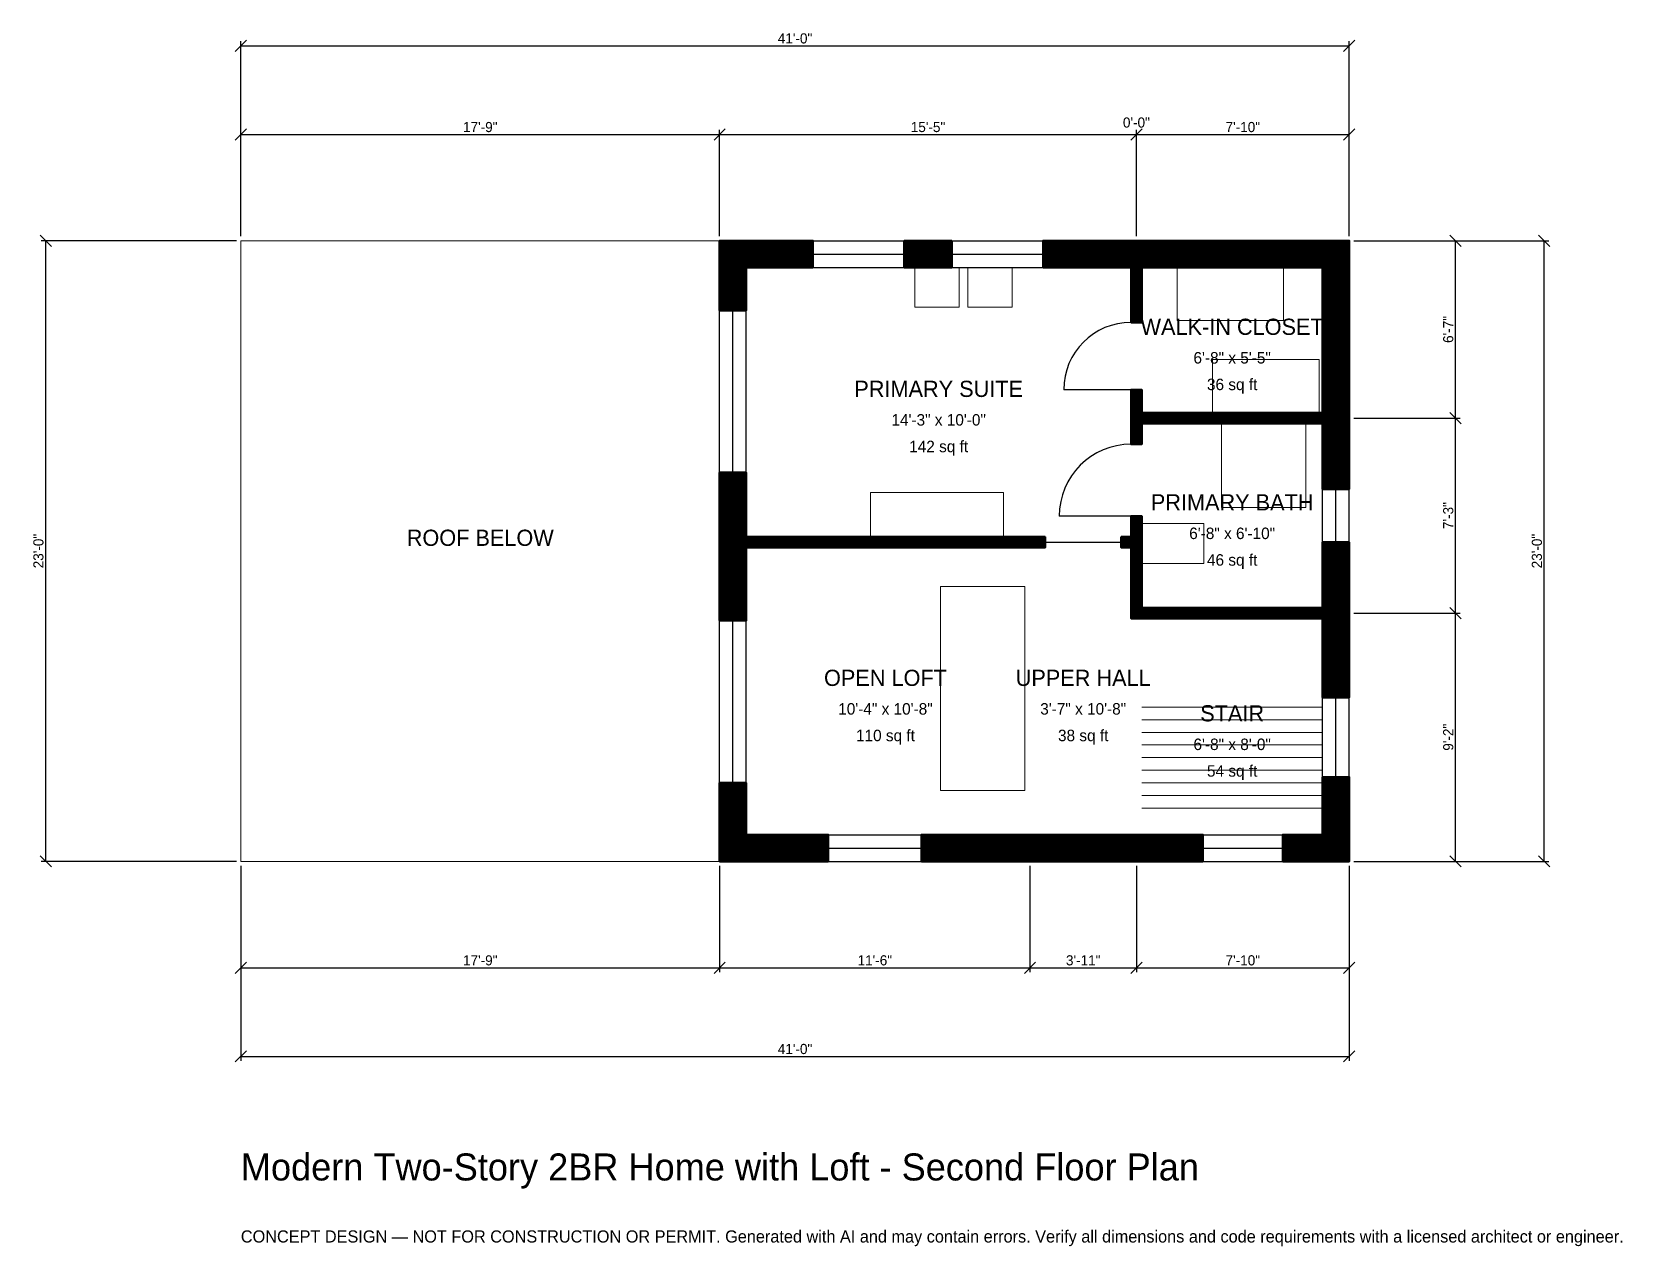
# Model space of a CAD drawing. Header units: inches. Extents: x -93 to 613, y -171 to 368.
import ezdxf
from ezdxf.enums import TextEntityAlignment as Align

# ---------------------------------------------------------------- set-up
doc = ezdxf.new("R2010")
doc.units = ezdxf.units.IN
doc.header["$MEASUREMENT"] = 0
doc.linetypes.add('DASHED', pattern=[0.6, 0.5, -0.1])
for name, color, linetype, lineweight in [('A-ANNO-DIMS', 1, 'Continuous', 13), ('A-ANNO-TEXT', 7, 'Continuous', 18), ('A-AREA-IDEN', 7, 'Continuous', 18), ('A-DOOR', 2, 'Continuous', 25), ('A-FLOR-FIXT', 9, 'Continuous', 13), ('A-FLOR-STRS', 3, 'Continuous', 18), ('A-FURN', 9, 'Continuous', 13), ('A-GLAZ', 4, 'Continuous', 25), ('A-SITE-PAVE', 8, 'Continuous', 13), ('A-WALL', 7, 'Continuous', 50), ('A-WALL-PATT', 8, 'Continuous', 13)]:
    doc.layers.add(name, color=color, linetype=linetype, lineweight=lineweight)
doc.dimstyles.new('PLAN', dxfattribs={"dimtxt": 4.5, "dimasz": 3, "dimexe": 2, "dimexo": 2, "dimgap": 1, "dimtad": 1, "dimdec": 0, "dimlunit": 4, "dimtsz": 2.5, "dimcen": 2.5, "dimclrd": 1, "dimclre": 1, "dimazin": 3, "dimtfac": 1, "dimtmove": 0, "dimatfit": 3})

msp = doc.modelspace()

# ---------------------------------------------------------------- hatches: boundary and pattern name
at = {"layer": 'A-WALL-PATT'}
h = msp.add_hatch(dxfattribs=at)
h.set_pattern_fill('ANSI31', color=8, scale=0.8)
h.paths.add_polyline_path([(344.4882, 0), (302.1654, 0), (302.1654, 11.811), (344.4882, 11.811), (356.2992, 11.811), (391.7323, 11.811), (403.5433, 11.811), (427.1654, 11.811), (427.1654, 0), (403.5433, 0), (391.7323, 0), (356.2992, 0), (344.4882, 0)])
h.paths.add_polyline_path([(224.4094, 0), (224.4094, 0), (212.5984, 0), (212.5984, 0), (212.5984, 0), (212.5984, 11.811), (212.5984, 11.811), (212.5984, 34.8425), (224.4094, 34.8425), (224.4094, 11.811), (260.8268, 11.811), (260.8268, 0), (224.4094, 0)])
h.paths.add_polyline_path([(212.5984, 135.8268), (212.5984, 139.3701), (212.5984, 139.3701), (212.5984, 144.0945), (212.5984, 144.0945), (212.5984, 147.6378), (212.5984, 172.6378), (224.4094, 172.6378), (224.4094, 147.6378), (224.4094, 144.0945), (348.0315, 144.0945), (352.7559, 144.0945), (357.0866, 144.0945), (357.0866, 139.3701), (352.7559, 139.3701), (348.0315, 139.3701), (224.4094, 139.3701), (224.4094, 135.8268), (224.4094, 106.8898), (212.5984, 106.8898), (212.5984, 135.8268)])
h.paths.add_polyline_path([(212.5984, 263.7795), (212.5984, 263.7795), (212.5984, 275.5906), (212.5984, 275.5906), (212.5984, 275.5906), (224.4094, 275.5906), (224.4094, 275.5906), (254.0026, 275.5906), (254.0026, 263.7795), (224.4094, 263.7795), (224.4094, 244.685), (212.5984, 244.685), (212.5984, 263.7795)])
h.paths.add_polyline_path([(315.6824, 275.5906), (315.6824, 263.7795), (294.5538, 263.7795), (294.5538, 275.5906), (315.6824, 275.5906)])
h.paths.add_polyline_path([(391.7323, 275.5906), (395.2756, 275.5906), (395.2756, 275.5906), (400, 275.5906), (400, 275.5906), (403.5433, 275.5906), (480.315, 275.5906), (480.315, 275.5906), (492.126, 275.5906), (492.126, 275.5906), (492.126, 275.5906), (492.126, 263.7795), (492.126, 263.7795), (492.126, 202.7559), (492.126, 199.2126), (492.126, 199.2126), (492.126, 194.4882), (492.126, 194.4882), (492.126, 190.9449), (492.126, 165.3543), (480.315, 165.3543), (480.315, 190.9449), (480.315, 194.4882), (400, 194.4882), (400, 185.2362), (395.2756, 185.2362), (395.2756, 194.4882), (395.2756, 194.4882), (395.2756, 199.2126), (395.2756, 199.2126), (395.2756, 209.4488), (400, 209.4488), (400, 199.2126), (480.315, 199.2126), (480.315, 202.7559), (480.315, 263.7795), (403.5433, 263.7795), (400, 263.7795), (400, 239.3701), (395.2756, 239.3701), (395.2756, 263.7795), (391.7323, 263.7795), (356.2336, 263.7795), (356.2336, 275.5906), (391.7323, 275.5906)])
h.paths.add_polyline_path([(492.126, 116.1417), (492.126, 112.5984), (492.126, 112.5984), (492.126, 107.874), (492.126, 107.874), (492.126, 104.3307), (492.126, 72.8346), (480.315, 72.8346), (480.315, 104.3307), (480.315, 107.874), (400, 107.874), (395.2756, 107.874), (395.2756, 112.5984), (395.2756, 139.3701), (390.9449, 139.3701), (390.9449, 144.0945), (395.2756, 144.0945), (395.2756, 144.0945), (395.2756, 153.3465), (400, 153.3465), (400, 139.3701), (400, 139.3701), (400, 112.5984), (480.315, 112.5984), (480.315, 116.1417), (480.315, 141.7323), (492.126, 141.7323), (492.126, 116.1417)])
h.paths.add_polyline_path([(492.126, 11.811), (492.126, 11.811), (492.126, 0), (492.126, 0), (492.126, 0), (480.315, 0), (480.315, 0), (462.5984, 0), (462.5984, 11.811), (480.315, 11.811), (480.315, 37.4016), (492.126, 37.4016), (492.126, 11.811)])

# ---------------------------------------------------------------- linework, layer by layer
at = {"layer": 'A-DOOR'}
for p, q in [((395.2756, 209.4488), (365.3543, 209.4488)), ((395.2756, 153.3465), (363.3858, 153.3465)), ((357.0866, 141.7323), (390.9449, 141.7323))]:
    msp.add_line(p, q, dxfattribs=at)
for centre, radius in [((395.2756, 209.4488), 29.9213), ((395.2756, 153.3465), 31.8898)]:
    msp.add_arc(centre, radius, 90, 180, dxfattribs=at)
at = {"layer": 'A-FLOR-FIXT'}
for points in [[(435.4331, 157.0866), (472.8346, 157.0866), (472.8346, 194.4882), (435.4331, 194.4882)], [(400, 132.2835), (427.5591, 132.2835), (427.5591, 150), (400, 150)]]:
    msp.add_lwpolyline(points, close=True, dxfattribs=at)
at = {"layer": 'A-FLOR-STRS'}
for p, q in [((400, 68.5039), (480.315, 68.5039)), ((400, 62.8937), (480.315, 62.8937)), ((400, 57.2835), (480.315, 57.2835)), ((400, 51.6732), (480.315, 51.6732)), ((400, 46.063), (480.315, 46.063)), ((400, 40.4528), (480.315, 40.4528)), ((400, 34.8425), (480.315, 34.8425)), ((400, 29.2323), (480.315, 29.2323)), ((400, 23.622), (480.315, 23.622))]:
    msp.add_line(p, q, dxfattribs=at)
at = {"layer": 'A-FURN'}
for points in [[(299.2126, 246.063), (318.8976, 246.063), (318.8976, 263.7795), (299.2126, 263.7795)], [(322.8346, 246.063), (342.5197, 246.063), (342.5197, 263.7795), (322.8346, 263.7795)], [(415.748, 240.1575), (462.9921, 240.1575), (462.9921, 263.7795), (415.748, 263.7795)], [(431.4961, 199.2126), (478.7402, 199.2126), (478.7402, 222.8346), (431.4961, 222.8346)], [(279.5276, 144.0945), (338.5827, 144.0945), (338.5827, 163.7795), (279.5276, 163.7795)], [(310.6299, 31.4961), (348.0315, 31.4961), (348.0315, 122.0472), (310.6299, 122.0472)]]:
    msp.add_lwpolyline(points, close=True, dxfattribs=at)
at = {"layer": 'A-GLAZ'}
for p, q in [((254.0026, 275.5906), (294.5538, 275.5906)), ((315.6824, 275.5906), (356.2336, 275.5906)), ((254.0026, 269.685), (294.5538, 269.685)), ((315.6824, 269.685), (356.2336, 269.685)), ((254.0026, 263.7795), (294.5538, 263.7795)), ((315.6824, 263.7795), (356.2336, 263.7795)), ((212.5984, 172.6378), (212.5984, 244.685)), ((218.5039, 172.6378), (218.5039, 244.685)), ((224.4094, 172.6378), (224.4094, 244.685)), ((480.315, 141.7323), (480.315, 165.3543)), ((486.2205, 141.7323), (486.2205, 165.3543)), ((492.126, 141.7323), (492.126, 165.3543)), ((212.5984, 34.8425), (212.5984, 106.8898)), ((218.5039, 34.8425), (218.5039, 106.8898)), ((224.4094, 34.8425), (224.4094, 106.8898)), ((480.315, 37.4016), (480.315, 72.8346)), ((486.2205, 37.4016), (486.2205, 72.8346)), ((492.126, 37.4016), (492.126, 72.8346)), ((260.8268, 11.811), (302.1654, 11.811)), ((427.1654, 11.811), (462.5984, 11.811)), ((260.8268, 5.9055), (302.1654, 5.9055)), ((260.8268, 0), (302.1654, 0)), ((427.1654, 5.9055), (462.5984, 5.9055)), ((427.1654, 0), (462.5984, 0))]:
    msp.add_line(p, q, dxfattribs=at)
at = {"layer": 'A-SITE-PAVE', "linetype": 'DASHED'}
msp.add_lwpolyline([(0, 0), (212.5984, 0), (212.5984, 275.5906), (0, 275.5906)], close=True, dxfattribs=at)
at = {"layer": 'A-WALL'}
for points in [[(212.5984, 263.7795), (212.5984, 263.7795), (212.5984, 275.5906), (212.5984, 275.5906), (212.5984, 275.5906), (224.4094, 275.5906), (224.4094, 275.5906), (254.0026, 275.5906), (254.0026, 263.7795), (224.4094, 263.7795), (224.4094, 244.685), (212.5984, 244.685), (212.5984, 263.7795)], [(315.6824, 275.5906), (315.6824, 263.7795), (294.5538, 263.7795), (294.5538, 275.5906), (315.6824, 275.5906)], [(391.7323, 275.5906), (395.2756, 275.5906), (395.2756, 275.5906), (400, 275.5906), (400, 275.5906), (403.5433, 275.5906), (480.315, 275.5906), (480.315, 275.5906), (492.126, 275.5906), (492.126, 275.5906), (492.126, 275.5906), (492.126, 263.7795), (492.126, 263.7795), (492.126, 202.7559), (492.126, 199.2126), (492.126, 199.2126), (492.126, 194.4882), (492.126, 194.4882), (492.126, 190.9449), (492.126, 165.3543), (480.315, 165.3543), (480.315, 190.9449), (480.315, 194.4882), (400, 194.4882), (400, 185.2362), (395.2756, 185.2362), (395.2756, 194.4882), (395.2756, 194.4882), (395.2756, 199.2126), (395.2756, 199.2126), (395.2756, 209.4488), (400, 209.4488), (400, 199.2126), (480.315, 199.2126), (480.315, 202.7559), (480.315, 263.7795), (403.5433, 263.7795), (400, 263.7795), (400, 239.3701), (395.2756, 239.3701), (395.2756, 263.7795), (391.7323, 263.7795), (356.2336, 263.7795), (356.2336, 275.5906), (391.7323, 275.5906)], [(212.5984, 135.8268), (212.5984, 139.3701), (212.5984, 139.3701), (212.5984, 144.0945), (212.5984, 144.0945), (212.5984, 147.6378), (212.5984, 172.6378), (224.4094, 172.6378), (224.4094, 147.6378), (224.4094, 144.0945), (348.0315, 144.0945), (352.7559, 144.0945), (357.0866, 144.0945), (357.0866, 139.3701), (352.7559, 139.3701), (348.0315, 139.3701), (224.4094, 139.3701), (224.4094, 135.8268), (224.4094, 106.8898), (212.5984, 106.8898), (212.5984, 135.8268)], [(492.126, 116.1417), (492.126, 112.5984), (492.126, 112.5984), (492.126, 107.874), (492.126, 107.874), (492.126, 104.3307), (492.126, 72.8346), (480.315, 72.8346), (480.315, 104.3307), (480.315, 107.874), (400, 107.874), (395.2756, 107.874), (395.2756, 112.5984), (395.2756, 139.3701), (390.9449, 139.3701), (390.9449, 144.0945), (395.2756, 144.0945), (395.2756, 144.0945), (395.2756, 153.3465), (400, 153.3465), (400, 139.3701), (400, 139.3701), (400, 112.5984), (480.315, 112.5984), (480.315, 116.1417), (480.315, 141.7323), (492.126, 141.7323), (492.126, 116.1417)], [(492.126, 11.811), (492.126, 11.811), (492.126, 0), (492.126, 0), (492.126, 0), (480.315, 0), (480.315, 0), (462.5984, 0), (462.5984, 11.811), (480.315, 11.811), (480.315, 37.4016), (492.126, 37.4016), (492.126, 11.811)], [(224.4094, 0), (224.4094, 0), (212.5984, 0), (212.5984, 0), (212.5984, 0), (212.5984, 11.811), (212.5984, 11.811), (212.5984, 34.8425), (224.4094, 34.8425), (224.4094, 11.811), (260.8268, 11.811), (260.8268, 0), (224.4094, 0)], [(344.4882, 0), (302.1654, 0), (302.1654, 11.811), (344.4882, 11.811), (356.2992, 11.811), (391.7323, 11.811), (403.5433, 11.811), (427.1654, 11.811), (427.1654, 0), (403.5433, 0), (391.7323, 0), (356.2992, 0), (344.4882, 0)]]:
    msp.add_lwpolyline(points, close=True, dxfattribs=at)

# ---------------------------------------------------------------- texts
at = {"layer": 'A-ANNO-TEXT'}
for s, height, p in [('Modern Two-Story 2BR Home with Loft - Second Floor Plan', 12, (0, -141.7323)), ('CONCEPT DESIGN — NOT FOR CONSTRUCTION OR PERMIT. Generated with AI and may contain errors. Verify all dimensions and code requirements with a licensed architect or engineer.', 5.4, (0, -169.2913))]:
    msp.add_text(s, height=height, dxfattribs=at).set_placement(p)
at = {"layer": 'A-AREA-IDEN'}
for s, height, p in [('WALK-IN CLOSET', 7.2, (440.1575, 237.4016)), ('6\'-8" x 5\'-5"', 5.1, (440.1575, 223.622)), ('PRIMARY SUITE', 7.2, (309.8425, 209.8425)), ('36 sq ft', 5.1, (440.1575, 211.811)), ('14\'-3" x 10\'-0"', 5.1, (309.8425, 196.063)), ('142 sq ft', 5.1, (309.8425, 184.252)), ('PRIMARY BATH', 7.2, (440.1575, 159.4488)), ('6\'-8" x 6\'-10"', 5.1, (440.1575, 145.6693)), ('ROOF BELOW', 7.2, (106.2992, 143.7008)), ('46 sq ft', 5.1, (440.1575, 133.8583)), ('OPEN LOFT', 7.2, (286.2205, 81.4961)), ('UPPER HALL', 7.2, (374.0157, 81.4961)), ('10\'-4" x 10\'-8"', 5.1, (286.2205, 67.7165)), ('3\'-7" x 10\'-8"', 5.1, (374.0157, 67.7165)), ('STAIR', 7.2, (440.1575, 65.748)), ('110 sq ft', 5.1, (286.2205, 55.9055)), ('38 sq ft', 5.1, (374.0157, 55.9055)), ('6\'-8" x 8\'-0"', 5.1, (440.1575, 51.9685)), ('54 sq ft', 5.1, (440.1575, 40.1575))]:
    msp.add_text(s, height=height, dxfattribs=at).set_placement(p, align=Align.MIDDLE_CENTER)

# ---------------------------------------------------------------- dimensions: what is measured, and where the dimension line sits
at = {"layer": 'A-ANNO-DIMS'}
for base, p1, p2, text in [((0, 362.2047), (0, 275.5906), (492.126, 275.5906), '41\'-0"'), ((0, 322.8346), (0, 275.5906), (212.5984, 275.5906), '17\'-9"'), ((212.5984, 322.8346), (212.5984, 275.5906), (397.6378, 275.5906), '15\'-5"'), ((397.6378, 322.8346), (397.6378, 275.5906), (397.6378, 275.5906), '0\'-0"'), ((397.6378, 322.8346), (397.6378, 275.5906), (492.126, 275.5906), '7\'-10"'), ((0, -47.2441), (0, 0), (212.5984, 0), '17\'-9"'), ((0, -86.6142), (0, 0), (492.126, 0), '41\'-0"'), ((212.5984, -47.2441), (212.5984, 0), (350.3937, 0), '11\'-6"'), ((350.3937, -47.2441), (350.3937, 0), (397.6378, 0), '3\'-11"'), ((397.6378, -47.2441), (397.6378, 0), (492.126, 0), '7\'-10"')]:
    msp.add_linear_dim(base=base, p1=p1, p2=p2, text=text, dimstyle='PLAN', dxfattribs=at).render()
for base, p1, p2, text in [((-86.6142, 0), (0, 0), (0, 275.5906), '23\'-0"'), ((539.3701, 196.8504), (492.126, 196.8504), (492.126, 275.5906), '6\'-7"'), ((578.7402, 0), (492.126, 0), (492.126, 275.5906), '23\'-0"'), ((539.3701, 110.2362), (492.126, 110.2362), (492.126, 196.8504), '7\'-3"'), ((539.3701, 0), (492.126, 0), (492.126, 110.2362), '9\'-2"')]:
    msp.add_linear_dim(base=base, p1=p1, p2=p2, angle=90, text=text, dimstyle='PLAN', dxfattribs=at).render()

doc.saveas('drawing.dxf')
